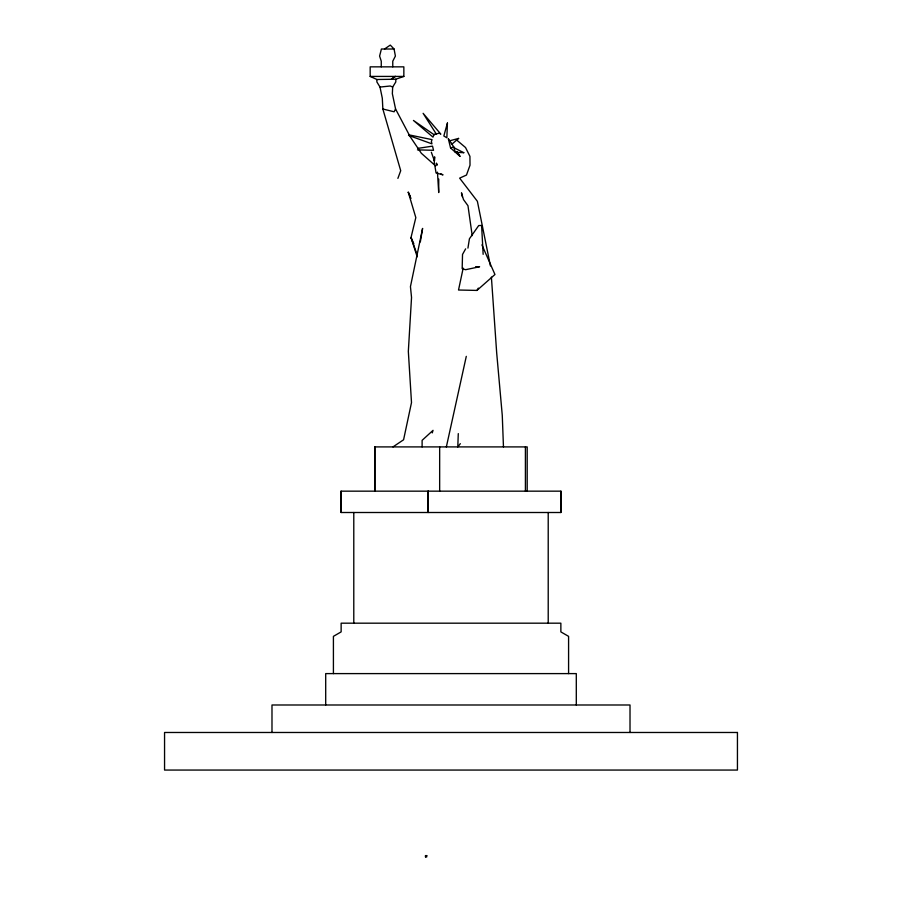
<?xml version="1.0" encoding="UTF-8"?>
<svg xmlns="http://www.w3.org/2000/svg" width="902" height="902" viewBox="0 0 902 902"><rect width="100%" height="100%" fill="white"/><g stroke="black" fill="none" stroke-linecap="round" stroke-linejoin="round"><path stroke-width="1.35" d="M374.804 446.907L374.804 491.162L374.804 446.907L527.196 446.907L527.196 491.162M439.657 491.162L439.669 446.907M438.744 179.07L438.71 192.554L437.447 172.147M560.864 512.505L560.909 491.162L341.069 491.162L341.136 512.505L560.864 512.505L560.931 491.162M458.284 433.614L457.788 446.907L460.336 443.671M395.798 79.229L376.878 79.5L370.17 76.422L370.17 66.849L403.848 66.849L403.848 76.422L395.798 79.229L395.798 81.947L392.674 87.066L392.347 93.673L395.572 109.007L410.128 136.608L421.358 153.295L435.689 165.979M431.336 152.235L434.403 160.86L434.629 156.858L434.279 162.135L436.049 172.936L443.017 174.887L440.785 173.793M420.332 241.905L422.598 228.409L410.444 286.611L411.537 297.468L408.335 351.363L411.504 402.585L403.577 439.781L392.968 446.907M463.177 268.131L458.52 290.016L476.955 290.421L494.95 274.501L481.916 244.882M446.355 446.907L466.289 356.358M432.261 432.892L433.039 430.344L422.113 440.345L422.113 446.907M397.883 178.382L400.713 170.703L382.854 109.007L382.301 98.183L380.001 87.066L376.878 81.947L376.878 79.5M395.572 109.007L394.129 111.78L382.854 109.007M465.635 248.851L462.523 254.432L462.174 268.638L465.567 269.709L479.605 266.755L475.636 266.71M476.955 290.421L478.331 288.11M384.523 49.012L390.284 45.1L394.073 49.012L395.392 56.071L392.765 61.201L392.765 66.849M449.861 141.028L448.305 138.683L450.572 147.962L453.762 146.925M417.581 148.413L432.52 146.135L433.535 150.296L417.468 149.867M380.001 87.066L390.284 85.994L392.674 87.066M394.073 49.012L381.399 49.012L379.607 56.071L381.264 61.201L381.264 66.849M370.17 76.422L403.848 76.422M408.753 134.815L432.047 139.63L431.37 141.445L431.957 143.858L408.538 135.379M456.198 139.641L465.522 147.522L469.931 156.35L470.021 165.201L466.481 175.044L459.648 178.145L477.383 201.304L490.429 265.921M456.852 151.615L459.941 156.305L450.572 147.962M451.406 143.384L454.518 148.086M456.84 151.604L459.941 156.305M417.198 256.822L411.019 237.519L415.822 217.607L408.268 192.227L410.038 196.027M413.838 243.754L411.019 237.519L416.115 251.94M408.268 192.227L410.974 198.44M467.935 248.106L469.423 238.793L478.703 225.556L481.612 225.489L483.145 254.341M462.388 196.873L461.474 192.825L463.481 199.556L467.969 205.712L472.208 235.636M491.398 277.117L496.686 352.907L502.267 415.348L503.463 446.907M434.212 158.064L434.403 160.86M341.069 491.162L341.136 512.505M630.013 732.48L630.013 704.992L271.987 704.992L271.987 732.48M576.299 704.992L576.299 673.602L325.701 673.602L325.701 704.992M568.587 673.602L568.587 636.35L560.864 631.896L560.864 623.181L341.136 623.181L341.136 631.896L333.413 636.35L333.413 673.602M548.213 512.505L548.213 623.181M525.404 446.907L525.415 491.162M425.699 855.615L425.699 856.9M353.787 512.505L353.787 623.181M428.213 491.162L428.179 512.505L428.112 491.162M447.415 123.055L446.862 137.803L443.84 135.965L447.415 123.055M436.478 163.318L436.963 165.032L436.478 163.318M433.93 134.612L432.994 137.127L413.443 120.451L433.93 134.612L439.229 133.158L440.83 134.127L423.117 113.325L436.241 133.97L433.93 134.612M458.611 138.412L451.936 144.151L449.703 140.791L458.611 138.412M395.302 76.422L391.389 79.229L395.302 76.422M737.441 732.48L164.559 732.48L164.559 770.06L737.441 770.06L737.441 732.48M426.736 855.615L425.44 855.615L425.44 856.9L426.736 856.9L426.736 855.615M463.786 152.686L455.307 152.303L453.999 147.748L463.786 152.686"/></g></svg>
